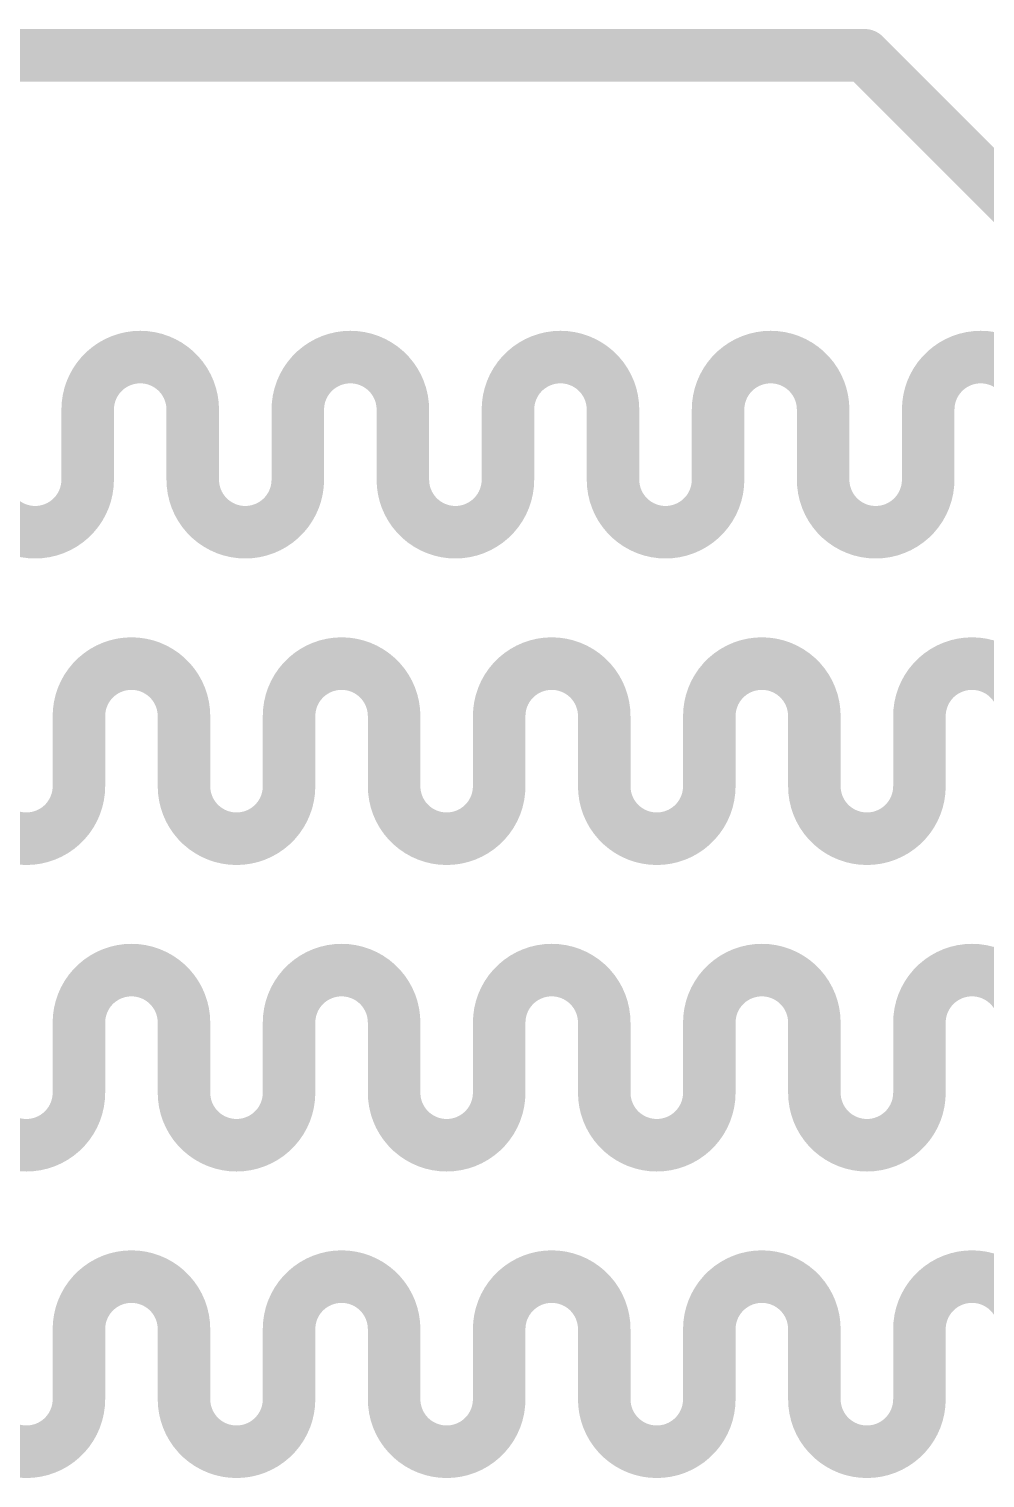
# Model space of a CAD drawing. Header units: millimetres. Extents: x 80 to 220, y 44 to 120.
# Drawn here: x 102.067 to 104.841, y 69.642 to 73.844 of the extents above; entities that cross this region are included whole.
import ezdxf

# ---------------------------------------------------------------- set-up
doc = ezdxf.new("R2010")
doc.units = ezdxf.units.MM
doc.layers.add('TopLayer', color=1, linetype='Continuous')

msp = doc.modelspace()

# ---------------------------------------------------------------- linework, layer by layer
at = {"layer": 'TopLayer', "const_width": 0.1524}
for points in [[(96.497, 73.7682), (104.4907, 73.7682)], [(104.4907, 73.7682), (104.9293, 73.3296)], [(102.2374, 72.6388), (102.2374, 72.7404)], [(102.5422, 72.6388), (102.5422, 72.7404)], [(102.847, 72.6388), (102.847, 72.7404)], [(103.1518, 72.6388), (103.1518, 72.7404)], [(103.4566, 72.6388), (103.4566, 72.7404)], [(103.7614, 72.6388), (103.7614, 72.7404)], [(104.0662, 72.6388), (104.0662, 72.7404)], [(104.371, 72.6388), (104.371, 72.7404)], [(104.6758, 72.6388), (104.6758, 72.7404)], [(102.2374, 72.5372), (102.2374, 72.6388)], [(102.5422, 72.5372), (102.5422, 72.6388)], [(102.847, 72.5372), (102.847, 72.6388)], [(103.1518, 72.5372), (103.1518, 72.6388)], [(103.4566, 72.5372), (103.4566, 72.6388)], [(103.7614, 72.5372), (103.7614, 72.6388)], [(104.0662, 72.5372), (104.0662, 72.6388)], [(104.371, 72.5372), (104.371, 72.6388)], [(104.6758, 72.5372), (104.6758, 72.6388)], [(102.212, 71.7498), (102.212, 71.8514)], [(102.5168, 71.7498), (102.5168, 71.8514)], [(102.8216, 71.7498), (102.8216, 71.8514)], [(103.1264, 71.7498), (103.1264, 71.8514)], [(103.4312, 71.7498), (103.4312, 71.8514)], [(103.736, 71.7498), (103.736, 71.8514)], [(104.0408, 71.7498), (104.0408, 71.8514)], [(104.3456, 71.7498), (104.3456, 71.8514)], [(104.6504, 71.7498), (104.6504, 71.8514)], [(102.212, 71.6482), (102.212, 71.7498)], [(102.5168, 71.6482), (102.5168, 71.7498)], [(102.8216, 71.6482), (102.8216, 71.7498)], [(103.1264, 71.6482), (103.1264, 71.7498)], [(103.4312, 71.6482), (103.4312, 71.7498)], [(103.736, 71.6482), (103.736, 71.7498)], [(104.0408, 71.6482), (104.0408, 71.7498)], [(104.3456, 71.6482), (104.3456, 71.7498)], [(104.6504, 71.6482), (104.6504, 71.7498)], [(102.212, 70.8608), (102.212, 70.9624)], [(102.5168, 70.8608), (102.5168, 70.9624)], [(102.8216, 70.8608), (102.8216, 70.9624)], [(103.1264, 70.8608), (103.1264, 70.9624)], [(103.4312, 70.8608), (103.4312, 70.9624)], [(103.736, 70.8608), (103.736, 70.9624)], [(104.0408, 70.8608), (104.0408, 70.9624)], [(104.3456, 70.8608), (104.3456, 70.9624)], [(104.6504, 70.8608), (104.6504, 70.9624)], [(102.212, 70.7592), (102.212, 70.8608)], [(102.5168, 70.7592), (102.5168, 70.8608)], [(102.8216, 70.7592), (102.8216, 70.8608)], [(103.1264, 70.7592), (103.1264, 70.8608)], [(103.4312, 70.7592), (103.4312, 70.8608)], [(103.736, 70.7592), (103.736, 70.8608)], [(104.0408, 70.7592), (104.0408, 70.8608)], [(104.3456, 70.7592), (104.3456, 70.8608)], [(104.6504, 70.7592), (104.6504, 70.8608)], [(102.212, 69.9718), (102.212, 70.0734)], [(102.5168, 69.9718), (102.5168, 70.0734)], [(102.8216, 69.9718), (102.8216, 70.0734)], [(103.1264, 69.9718), (103.1264, 70.0734)], [(103.4312, 69.9718), (103.4312, 70.0734)], [(103.736, 69.9718), (103.736, 70.0734)], [(104.0408, 69.9718), (104.0408, 70.0734)], [(104.3456, 69.9718), (104.3456, 70.0734)], [(104.6504, 69.9718), (104.6504, 70.0734)], [(102.212, 69.8702), (102.212, 69.9718)], [(102.5168, 69.8702), (102.5168, 69.9718)], [(102.8216, 69.8702), (102.8216, 69.9718)], [(103.1264, 69.8702), (103.1264, 69.9718)], [(103.4312, 69.8702), (103.4312, 69.9718)], [(103.736, 69.8702), (103.736, 69.9718)], [(104.0408, 69.8702), (104.0408, 69.9718)], [(104.3456, 69.8702), (104.3456, 69.9718)], [(104.6504, 69.8702), (104.6504, 69.9718)]]:
    msp.add_lwpolyline(points, dxfattribs=at)
at = {"layer": 'TopLayer', "const_width": 0.0762}
for points in [[(104.4526, 73.7682, 1), (104.5288, 73.7682, 1)], [(104.4526, 73.7682, 1), (104.5288, 73.7682, 1)], [(102.3517, 72.8928, 1), (102.4279, 72.8928, 1)], [(102.3517, 72.8928, 1), (102.4279, 72.8928, 1)], [(102.9613, 72.8928, 1), (103.0375, 72.8928, 1)], [(102.9613, 72.8928, 1), (103.0375, 72.8928, 1)], [(103.5709, 72.8928, 1), (103.6471, 72.8928, 1)], [(103.5709, 72.8928, 1), (103.6471, 72.8928, 1)], [(104.1805, 72.8928, 1), (104.2567, 72.8928, 1)], [(104.1805, 72.8928, 1), (104.2567, 72.8928, 1)], [(104.7901, 72.8928, 1), (104.8663, 72.8928, 1)], [(104.7901, 72.8928, 1), (104.8663, 72.8928, 1)], [(102.1993, 72.7404, 1), (102.2755, 72.7404, 1)], [(102.1993, 72.7404, 1), (102.2755, 72.7404, 1)], [(102.5041, 72.7404, 1), (102.5803, 72.7404, 1)], [(102.5041, 72.7404, 1), (102.5803, 72.7404, 1)], [(102.8089, 72.7404, 1), (102.8851, 72.7404, 1)], [(102.8089, 72.7404, 1), (102.8851, 72.7404, 1)], [(103.1137, 72.7404, 1), (103.1899, 72.7404, 1)], [(103.1137, 72.7404, 1), (103.1899, 72.7404, 1)], [(103.4185, 72.7404, 1), (103.4947, 72.7404, 1)], [(103.4185, 72.7404, 1), (103.4947, 72.7404, 1)], [(103.7233, 72.7404, 1), (103.7995, 72.7404, 1)], [(103.7233, 72.7404, 1), (103.7995, 72.7404, 1)], [(104.0281, 72.7404, 1), (104.1043, 72.7404, 1)], [(104.0281, 72.7404, 1), (104.1043, 72.7404, 1)], [(104.3329, 72.7404, 1), (104.4091, 72.7404, 1)], [(104.3329, 72.7404, 1), (104.4091, 72.7404, 1)], [(104.6377, 72.7404, 1), (104.7139, 72.7404, 1)], [(104.6377, 72.7404, 1), (104.7139, 72.7404, 1)], [(102.1993, 72.6388, 1), (102.2755, 72.6388, 1)], [(102.1993, 72.6388, 1), (102.2755, 72.6388, 1)], [(102.5041, 72.6388, 1), (102.5803, 72.6388, 1)], [(102.5041, 72.6388, 1), (102.5803, 72.6388, 1)], [(102.8089, 72.6388, 1), (102.8851, 72.6388, 1)], [(102.8089, 72.6388, 1), (102.8851, 72.6388, 1)], [(103.1137, 72.6388, 1), (103.1899, 72.6388, 1)], [(103.1137, 72.6388, 1), (103.1899, 72.6388, 1)], [(103.4185, 72.6388, 1), (103.4947, 72.6388, 1)], [(103.4185, 72.6388, 1), (103.4947, 72.6388, 1)], [(103.7233, 72.6388, 1), (103.7995, 72.6388, 1)], [(103.7233, 72.6388, 1), (103.7995, 72.6388, 1)], [(104.0281, 72.6388, 1), (104.1043, 72.6388, 1)], [(104.0281, 72.6388, 1), (104.1043, 72.6388, 1)], [(104.3329, 72.6388, 1), (104.4091, 72.6388, 1)], [(104.3329, 72.6388, 1), (104.4091, 72.6388, 1)], [(104.6377, 72.6388, 1), (104.7139, 72.6388, 1)], [(104.6377, 72.6388, 1), (104.7139, 72.6388, 1)], [(102.1993, 72.5372, 1), (102.2755, 72.5372, 1)], [(102.1993, 72.5372, 1), (102.2755, 72.5372, 1)], [(102.5041, 72.5372, 1), (102.5803, 72.5372, 1)], [(102.5041, 72.5372, 1), (102.5803, 72.5372, 1)], [(102.8089, 72.5372, 1), (102.8851, 72.5372, 1)], [(102.8089, 72.5372, 1), (102.8851, 72.5372, 1)], [(103.1137, 72.5372, 1), (103.1899, 72.5372, 1)], [(103.1137, 72.5372, 1), (103.1899, 72.5372, 1)], [(103.4185, 72.5372, 1), (103.4947, 72.5372, 1)], [(103.4185, 72.5372, 1), (103.4947, 72.5372, 1)], [(103.7233, 72.5372, 1), (103.7995, 72.5372, 1)], [(103.7233, 72.5372, 1), (103.7995, 72.5372, 1)], [(104.0281, 72.5372, 1), (104.1043, 72.5372, 1)], [(104.0281, 72.5372, 1), (104.1043, 72.5372, 1)], [(104.3329, 72.5372, 1), (104.4091, 72.5372, 1)], [(104.3329, 72.5372, 1), (104.4091, 72.5372, 1)], [(104.6377, 72.5372, 1), (104.7139, 72.5372, 1)], [(104.6377, 72.5372, 1), (104.7139, 72.5372, 1)], [(102.0469, 72.3848, 1), (102.1231, 72.3848, 1)], [(102.0469, 72.3848, 1), (102.1231, 72.3848, 1)], [(102.6565, 72.3848, 1), (102.7327, 72.3848, 1)], [(102.6565, 72.3848, 1), (102.7327, 72.3848, 1)], [(103.2661, 72.3848, 1), (103.3423, 72.3848, 1)], [(103.2661, 72.3848, 1), (103.3423, 72.3848, 1)], [(103.8757, 72.3848, 1), (103.9519, 72.3848, 1)], [(103.8757, 72.3848, 1), (103.9519, 72.3848, 1)], [(104.4853, 72.3848, 1), (104.5615, 72.3848, 1)], [(104.4853, 72.3848, 1), (104.5615, 72.3848, 1)], [(102.3263, 72.0038, 1), (102.4025, 72.0038, 1)], [(102.3263, 72.0038, 1), (102.4025, 72.0038, 1)], [(102.9359, 72.0038, 1), (103.0121, 72.0038, 1)], [(102.9359, 72.0038, 1), (103.0121, 72.0038, 1)], [(103.5455, 72.0038, 1), (103.6217, 72.0038, 1)], [(103.5455, 72.0038, 1), (103.6217, 72.0038, 1)], [(104.1551, 72.0038, 1), (104.2313, 72.0038, 1)], [(104.1551, 72.0038, 1), (104.2313, 72.0038, 1)], [(104.7647, 72.0038, 1), (104.8409, 72.0038, 1)], [(104.7647, 72.0038, 1), (104.8409, 72.0038, 1)], [(102.1739, 71.8514, 1), (102.2501, 71.8514, 1)], [(102.1739, 71.8514, 1), (102.2501, 71.8514, 1)], [(102.4787, 71.8514, 1), (102.5549, 71.8514, 1)], [(102.4787, 71.8514, 1), (102.5549, 71.8514, 1)], [(102.7835, 71.8514, 1), (102.8597, 71.8514, 1)], [(102.7835, 71.8514, 1), (102.8597, 71.8514, 1)], [(103.0883, 71.8514, 1), (103.1645, 71.8514, 1)], [(103.0883, 71.8514, 1), (103.1645, 71.8514, 1)], [(103.3931, 71.8514, 1), (103.4693, 71.8514, 1)], [(103.3931, 71.8514, 1), (103.4693, 71.8514, 1)], [(103.6979, 71.8514, 1), (103.7741, 71.8514, 1)], [(103.6979, 71.8514, 1), (103.7741, 71.8514, 1)], [(104.0027, 71.8514, 1), (104.0789, 71.8514, 1)], [(104.0027, 71.8514, 1), (104.0789, 71.8514, 1)], [(104.3075, 71.8514, 1), (104.3837, 71.8514, 1)], [(104.3075, 71.8514, 1), (104.3837, 71.8514, 1)], [(104.6123, 71.8514, 1), (104.6885, 71.8514, 1)], [(104.6123, 71.8514, 1), (104.6885, 71.8514, 1)], [(102.1739, 71.7498, 1), (102.2501, 71.7498, 1)], [(102.1739, 71.7498, 1), (102.2501, 71.7498, 1)], [(102.4787, 71.7498, 1), (102.5549, 71.7498, 1)], [(102.4787, 71.7498, 1), (102.5549, 71.7498, 1)], [(102.7835, 71.7498, 1), (102.8597, 71.7498, 1)], [(102.7835, 71.7498, 1), (102.8597, 71.7498, 1)], [(103.0883, 71.7498, 1), (103.1645, 71.7498, 1)], [(103.0883, 71.7498, 1), (103.1645, 71.7498, 1)], [(103.3931, 71.7498, 1), (103.4693, 71.7498, 1)], [(103.3931, 71.7498, 1), (103.4693, 71.7498, 1)], [(103.6979, 71.7498, 1), (103.7741, 71.7498, 1)], [(103.6979, 71.7498, 1), (103.7741, 71.7498, 1)], [(104.0027, 71.7498, 1), (104.0789, 71.7498, 1)], [(104.0027, 71.7498, 1), (104.0789, 71.7498, 1)], [(104.3075, 71.7498, 1), (104.3837, 71.7498, 1)], [(104.3075, 71.7498, 1), (104.3837, 71.7498, 1)], [(104.6123, 71.7498, 1), (104.6885, 71.7498, 1)], [(104.6123, 71.7498, 1), (104.6885, 71.7498, 1)], [(102.1739, 71.6482, 1), (102.2501, 71.6482, 1)], [(102.1739, 71.6482, 1), (102.2501, 71.6482, 1)], [(102.4787, 71.6482, 1), (102.5549, 71.6482, 1)], [(102.4787, 71.6482, 1), (102.5549, 71.6482, 1)], [(102.7835, 71.6482, 1), (102.8597, 71.6482, 1)], [(102.7835, 71.6482, 1), (102.8597, 71.6482, 1)], [(103.0883, 71.6482, 1), (103.1645, 71.6482, 1)], [(103.0883, 71.6482, 1), (103.1645, 71.6482, 1)], [(103.3931, 71.6482, 1), (103.4693, 71.6482, 1)], [(103.3931, 71.6482, 1), (103.4693, 71.6482, 1)], [(103.6979, 71.6482, 1), (103.7741, 71.6482, 1)], [(103.6979, 71.6482, 1), (103.7741, 71.6482, 1)], [(104.0027, 71.6482, 1), (104.0789, 71.6482, 1)], [(104.0027, 71.6482, 1), (104.0789, 71.6482, 1)], [(104.3075, 71.6482, 1), (104.3837, 71.6482, 1)], [(104.3075, 71.6482, 1), (104.3837, 71.6482, 1)], [(104.6123, 71.6482, 1), (104.6885, 71.6482, 1)], [(104.6123, 71.6482, 1), (104.6885, 71.6482, 1)], [(102.0215, 71.4958, 1), (102.0977, 71.4958, 1)], [(102.0215, 71.4958, 1), (102.0977, 71.4958, 1)], [(102.6311, 71.4958, 1), (102.7073, 71.4958, 1)], [(102.6311, 71.4958, 1), (102.7073, 71.4958, 1)], [(103.2407, 71.4958, 1), (103.3169, 71.4958, 1)], [(103.2407, 71.4958, 1), (103.3169, 71.4958, 1)], [(103.8503, 71.4958, 1), (103.9265, 71.4958, 1)], [(103.8503, 71.4958, 1), (103.9265, 71.4958, 1)], [(104.4599, 71.4958, 1), (104.5361, 71.4958, 1)], [(104.4599, 71.4958, 1), (104.5361, 71.4958, 1)], [(102.3263, 71.1148, 1), (102.4025, 71.1148, 1)], [(102.3263, 71.1148, 1), (102.4025, 71.1148, 1)], [(102.9359, 71.1148, 1), (103.0121, 71.1148, 1)], [(102.9359, 71.1148, 1), (103.0121, 71.1148, 1)], [(103.5455, 71.1148, 1), (103.6217, 71.1148, 1)], [(103.5455, 71.1148, 1), (103.6217, 71.1148, 1)], [(104.1551, 71.1148, 1), (104.2313, 71.1148, 1)], [(104.1551, 71.1148, 1), (104.2313, 71.1148, 1)], [(104.7647, 71.1148, 1), (104.8409, 71.1148, 1)], [(104.7647, 71.1148, 1), (104.8409, 71.1148, 1)], [(102.1739, 70.9624, 1), (102.2501, 70.9624, 1)], [(102.1739, 70.9624, 1), (102.2501, 70.9624, 1)], [(102.4787, 70.9624, 1), (102.5549, 70.9624, 1)], [(102.4787, 70.9624, 1), (102.5549, 70.9624, 1)], [(102.7835, 70.9624, 1), (102.8597, 70.9624, 1)], [(102.7835, 70.9624, 1), (102.8597, 70.9624, 1)], [(103.0883, 70.9624, 1), (103.1645, 70.9624, 1)], [(103.0883, 70.9624, 1), (103.1645, 70.9624, 1)], [(103.3931, 70.9624, 1), (103.4693, 70.9624, 1)], [(103.3931, 70.9624, 1), (103.4693, 70.9624, 1)], [(103.6979, 70.9624, 1), (103.7741, 70.9624, 1)], [(103.6979, 70.9624, 1), (103.7741, 70.9624, 1)], [(104.0027, 70.9624, 1), (104.0789, 70.9624, 1)], [(104.0027, 70.9624, 1), (104.0789, 70.9624, 1)], [(104.3075, 70.9624, 1), (104.3837, 70.9624, 1)], [(104.3075, 70.9624, 1), (104.3837, 70.9624, 1)], [(104.6123, 70.9624, 1), (104.6885, 70.9624, 1)], [(104.6123, 70.9624, 1), (104.6885, 70.9624, 1)], [(102.1739, 70.8608, 1), (102.2501, 70.8608, 1)], [(102.1739, 70.8608, 1), (102.2501, 70.8608, 1)], [(102.4787, 70.8608, 1), (102.5549, 70.8608, 1)], [(102.4787, 70.8608, 1), (102.5549, 70.8608, 1)], [(102.7835, 70.8608, 1), (102.8597, 70.8608, 1)], [(102.7835, 70.8608, 1), (102.8597, 70.8608, 1)], [(103.0883, 70.8608, 1), (103.1645, 70.8608, 1)], [(103.0883, 70.8608, 1), (103.1645, 70.8608, 1)], [(103.3931, 70.8608, 1), (103.4693, 70.8608, 1)], [(103.3931, 70.8608, 1), (103.4693, 70.8608, 1)], [(103.6979, 70.8608, 1), (103.7741, 70.8608, 1)], [(103.6979, 70.8608, 1), (103.7741, 70.8608, 1)], [(104.0027, 70.8608, 1), (104.0789, 70.8608, 1)], [(104.0027, 70.8608, 1), (104.0789, 70.8608, 1)], [(104.3075, 70.8608, 1), (104.3837, 70.8608, 1)], [(104.3075, 70.8608, 1), (104.3837, 70.8608, 1)], [(104.6123, 70.8608, 1), (104.6885, 70.8608, 1)], [(104.6123, 70.8608, 1), (104.6885, 70.8608, 1)], [(102.1739, 70.7592, 1), (102.2501, 70.7592, 1)], [(102.1739, 70.7592, 1), (102.2501, 70.7592, 1)], [(102.4787, 70.7592, 1), (102.5549, 70.7592, 1)], [(102.4787, 70.7592, 1), (102.5549, 70.7592, 1)], [(102.7835, 70.7592, 1), (102.8597, 70.7592, 1)], [(102.7835, 70.7592, 1), (102.8597, 70.7592, 1)], [(103.0883, 70.7592, 1), (103.1645, 70.7592, 1)], [(103.0883, 70.7592, 1), (103.1645, 70.7592, 1)], [(103.3931, 70.7592, 1), (103.4693, 70.7592, 1)], [(103.3931, 70.7592, 1), (103.4693, 70.7592, 1)], [(103.6979, 70.7592, 1), (103.7741, 70.7592, 1)], [(103.6979, 70.7592, 1), (103.7741, 70.7592, 1)], [(104.0027, 70.7592, 1), (104.0789, 70.7592, 1)], [(104.0027, 70.7592, 1), (104.0789, 70.7592, 1)], [(104.3075, 70.7592, 1), (104.3837, 70.7592, 1)], [(104.3075, 70.7592, 1), (104.3837, 70.7592, 1)], [(104.6123, 70.7592, 1), (104.6885, 70.7592, 1)], [(104.6123, 70.7592, 1), (104.6885, 70.7592, 1)], [(102.0215, 70.6068, 1), (102.0977, 70.6068, 1)], [(102.0215, 70.6068, 1), (102.0977, 70.6068, 1)], [(102.6311, 70.6068, 1), (102.7073, 70.6068, 1)], [(102.6311, 70.6068, 1), (102.7073, 70.6068, 1)], [(103.2407, 70.6068, 1), (103.3169, 70.6068, 1)], [(103.2407, 70.6068, 1), (103.3169, 70.6068, 1)], [(103.8503, 70.6068, 1), (103.9265, 70.6068, 1)], [(103.8503, 70.6068, 1), (103.9265, 70.6068, 1)], [(104.4599, 70.6068, 1), (104.5361, 70.6068, 1)], [(104.4599, 70.6068, 1), (104.5361, 70.6068, 1)], [(102.3263, 70.2258, 1), (102.4025, 70.2258, 1)], [(102.3263, 70.2258, 1), (102.4025, 70.2258, 1)], [(102.9359, 70.2258, 1), (103.0121, 70.2258, 1)], [(102.9359, 70.2258, 1), (103.0121, 70.2258, 1)], [(103.5455, 70.2258, 1), (103.6217, 70.2258, 1)], [(103.5455, 70.2258, 1), (103.6217, 70.2258, 1)], [(104.1551, 70.2258, 1), (104.2313, 70.2258, 1)], [(104.1551, 70.2258, 1), (104.2313, 70.2258, 1)], [(104.7647, 70.2258, 1), (104.8409, 70.2258, 1)], [(104.7647, 70.2258, 1), (104.8409, 70.2258, 1)], [(102.1739, 70.0734, 1), (102.2501, 70.0734, 1)], [(102.1739, 70.0734, 1), (102.2501, 70.0734, 1)], [(102.4787, 70.0734, 1), (102.5549, 70.0734, 1)], [(102.4787, 70.0734, 1), (102.5549, 70.0734, 1)], [(102.7835, 70.0734, 1), (102.8597, 70.0734, 1)], [(102.7835, 70.0734, 1), (102.8597, 70.0734, 1)], [(103.0883, 70.0734, 1), (103.1645, 70.0734, 1)], [(103.0883, 70.0734, 1), (103.1645, 70.0734, 1)], [(103.3931, 70.0734, 1), (103.4693, 70.0734, 1)], [(103.3931, 70.0734, 1), (103.4693, 70.0734, 1)], [(103.6979, 70.0734, 1), (103.7741, 70.0734, 1)], [(103.6979, 70.0734, 1), (103.7741, 70.0734, 1)], [(104.0027, 70.0734, 1), (104.0789, 70.0734, 1)], [(104.0027, 70.0734, 1), (104.0789, 70.0734, 1)], [(104.3075, 70.0734, 1), (104.3837, 70.0734, 1)], [(104.3075, 70.0734, 1), (104.3837, 70.0734, 1)], [(104.6123, 70.0734, 1), (104.6885, 70.0734, 1)], [(104.6123, 70.0734, 1), (104.6885, 70.0734, 1)], [(102.1739, 69.9718, 1), (102.2501, 69.9718, 1)], [(102.1739, 69.9718, 1), (102.2501, 69.9718, 1)], [(102.4787, 69.9718, 1), (102.5549, 69.9718, 1)], [(102.4787, 69.9718, 1), (102.5549, 69.9718, 1)], [(102.7835, 69.9718, 1), (102.8597, 69.9718, 1)], [(102.7835, 69.9718, 1), (102.8597, 69.9718, 1)], [(103.0883, 69.9718, 1), (103.1645, 69.9718, 1)], [(103.0883, 69.9718, 1), (103.1645, 69.9718, 1)], [(103.3931, 69.9718, 1), (103.4693, 69.9718, 1)], [(103.3931, 69.9718, 1), (103.4693, 69.9718, 1)], [(103.6979, 69.9718, 1), (103.7741, 69.9718, 1)], [(103.6979, 69.9718, 1), (103.7741, 69.9718, 1)], [(104.0027, 69.9718, 1), (104.0789, 69.9718, 1)], [(104.0027, 69.9718, 1), (104.0789, 69.9718, 1)], [(104.3075, 69.9718, 1), (104.3837, 69.9718, 1)], [(104.3075, 69.9718, 1), (104.3837, 69.9718, 1)], [(104.6123, 69.9718, 1), (104.6885, 69.9718, 1)], [(104.6123, 69.9718, 1), (104.6885, 69.9718, 1)], [(102.1739, 69.8702, 1), (102.2501, 69.8702, 1)], [(102.1739, 69.8702, 1), (102.2501, 69.8702, 1)], [(102.4787, 69.8702, 1), (102.5549, 69.8702, 1)], [(102.4787, 69.8702, 1), (102.5549, 69.8702, 1)], [(102.7835, 69.8702, 1), (102.8597, 69.8702, 1)], [(102.7835, 69.8702, 1), (102.8597, 69.8702, 1)], [(103.0883, 69.8702, 1), (103.1645, 69.8702, 1)], [(103.0883, 69.8702, 1), (103.1645, 69.8702, 1)], [(103.3931, 69.8702, 1), (103.4693, 69.8702, 1)], [(103.3931, 69.8702, 1), (103.4693, 69.8702, 1)], [(103.6979, 69.8702, 1), (103.7741, 69.8702, 1)], [(103.6979, 69.8702, 1), (103.7741, 69.8702, 1)], [(104.0027, 69.8702, 1), (104.0789, 69.8702, 1)], [(104.0027, 69.8702, 1), (104.0789, 69.8702, 1)], [(104.3075, 69.8702, 1), (104.3837, 69.8702, 1)], [(104.3075, 69.8702, 1), (104.3837, 69.8702, 1)], [(104.6123, 69.8702, 1), (104.6885, 69.8702, 1)], [(104.6123, 69.8702, 1), (104.6885, 69.8702, 1)], [(102.0215, 69.7178, 1), (102.0977, 69.7178, 1)], [(102.0215, 69.7178, 1), (102.0977, 69.7178, 1)], [(102.6311, 69.7178, 1), (102.7073, 69.7178, 1)], [(102.6311, 69.7178, 1), (102.7073, 69.7178, 1)], [(103.2407, 69.7178, 1), (103.3169, 69.7178, 1)], [(103.2407, 69.7178, 1), (103.3169, 69.7178, 1)], [(103.8503, 69.7178, 1), (103.9265, 69.7178, 1)], [(103.8503, 69.7178, 1), (103.9265, 69.7178, 1)], [(104.4599, 69.7178, 1), (104.5361, 69.7178, 1)], [(104.4599, 69.7178, 1), (104.5361, 69.7178, 1)]]:
    msp.add_lwpolyline(points, format="xyb", close=True, dxfattribs=at)
at = {"layer": 'TopLayer', "const_width": 0.1524}
for points in [[(102.2374, 72.7404, -0.414214), (102.3898, 72.8928)], [(102.3898, 72.8928, -0.414214), (102.5422, 72.7404)], [(102.847, 72.7404, -0.414214), (102.9994, 72.8928)], [(102.9994, 72.8928, -0.414214), (103.1518, 72.7404)], [(103.4566, 72.7404, -0.414214), (103.609, 72.8928)], [(103.609, 72.8928, -0.414214), (103.7614, 72.7404)], [(104.0662, 72.7404, -0.414214), (104.2186, 72.8928)], [(104.2186, 72.8928, -0.414214), (104.371, 72.7404)], [(104.6758, 72.7404, -0.414214), (104.8282, 72.8928)], [(104.8282, 72.8928, -0.414214), (104.9806, 72.7404)], [(102.085, 72.3848, -0.414214), (101.9326, 72.5372)], [(102.2374, 72.5372, -0.414214), (102.085, 72.3848)], [(102.6946, 72.3848, -0.414214), (102.5422, 72.5372)], [(102.847, 72.5372, -0.414214), (102.6946, 72.3848)], [(103.3042, 72.3848, -0.414214), (103.1518, 72.5372)], [(103.4566, 72.5372, -0.414214), (103.3042, 72.3848)], [(103.9138, 72.3848, -0.414214), (103.7614, 72.5372)], [(104.0662, 72.5372, -0.414214), (103.9138, 72.3848)], [(104.5234, 72.3848, -0.414214), (104.371, 72.5372)], [(104.6758, 72.5372, -0.414214), (104.5234, 72.3848)], [(102.212, 71.8514, -0.414214), (102.3644, 72.0038)], [(102.3644, 72.0038, -0.414214), (102.5168, 71.8514)], [(102.8216, 71.8514, -0.414214), (102.974, 72.0038)], [(102.974, 72.0038, -0.414214), (103.1264, 71.8514)], [(103.4312, 71.8514, -0.414214), (103.5836, 72.0038)], [(103.5836, 72.0038, -0.414214), (103.736, 71.8514)], [(104.0408, 71.8514, -0.414214), (104.1932, 72.0038)], [(104.1932, 72.0038, -0.414214), (104.3456, 71.8514)], [(104.6504, 71.8514, -0.414214), (104.8028, 72.0038)], [(104.8028, 72.0038, -0.414214), (104.9552, 71.8514)], [(102.0596, 71.4958, -0.414214), (101.9072, 71.6482)], [(102.212, 71.6482, -0.414214), (102.0596, 71.4958)], [(102.6692, 71.4958, -0.414214), (102.5168, 71.6482)], [(102.8216, 71.6482, -0.414214), (102.6692, 71.4958)], [(103.2788, 71.4958, -0.414214), (103.1264, 71.6482)], [(103.4312, 71.6482, -0.414214), (103.2788, 71.4958)], [(103.8884, 71.4958, -0.414214), (103.736, 71.6482)], [(104.0408, 71.6482, -0.414214), (103.8884, 71.4958)], [(104.498, 71.4958, -0.414214), (104.3456, 71.6482)], [(104.6504, 71.6482, -0.414214), (104.498, 71.4958)], [(102.212, 70.9624, -0.414214), (102.3644, 71.1148)], [(102.3644, 71.1148, -0.414214), (102.5168, 70.9624)], [(102.8216, 70.9624, -0.414214), (102.974, 71.1148)], [(102.974, 71.1148, -0.414214), (103.1264, 70.9624)], [(103.4312, 70.9624, -0.414214), (103.5836, 71.1148)], [(103.5836, 71.1148, -0.414214), (103.736, 70.9624)], [(104.0408, 70.9624, -0.414214), (104.1932, 71.1148)], [(104.1932, 71.1148, -0.414214), (104.3456, 70.9624)], [(104.6504, 70.9624, -0.414214), (104.8028, 71.1148)], [(104.8028, 71.1148, -0.414214), (104.9552, 70.9624)], [(102.0596, 70.6068, -0.414214), (101.9072, 70.7592)], [(102.212, 70.7592, -0.414214), (102.0596, 70.6068)], [(102.6692, 70.6068, -0.414214), (102.5168, 70.7592)], [(102.8216, 70.7592, -0.414214), (102.6692, 70.6068)], [(103.2788, 70.6068, -0.414214), (103.1264, 70.7592)], [(103.4312, 70.7592, -0.414214), (103.2788, 70.6068)], [(103.8884, 70.6068, -0.414214), (103.736, 70.7592)], [(104.0408, 70.7592, -0.414214), (103.8884, 70.6068)], [(104.498, 70.6068, -0.414214), (104.3456, 70.7592)], [(104.6504, 70.7592, -0.414214), (104.498, 70.6068)], [(102.212, 70.0734, -0.414214), (102.3644, 70.2258)], [(102.3644, 70.2258, -0.414214), (102.5168, 70.0734)], [(102.8216, 70.0734, -0.414214), (102.974, 70.2258)], [(102.974, 70.2258, -0.414214), (103.1264, 70.0734)], [(103.4312, 70.0734, -0.414214), (103.5836, 70.2258)], [(103.5836, 70.2258, -0.414214), (103.736, 70.0734)], [(104.0408, 70.0734, -0.414214), (104.1932, 70.2258)], [(104.1932, 70.2258, -0.414214), (104.3456, 70.0734)], [(104.6504, 70.0734, -0.414214), (104.8028, 70.2258)], [(104.8028, 70.2258, -0.414214), (104.9552, 70.0734)], [(102.0596, 69.7178, -0.414214), (101.9072, 69.8702)], [(102.212, 69.8702, -0.414214), (102.0596, 69.7178)], [(102.6692, 69.7178, -0.414214), (102.5168, 69.8702)], [(102.8216, 69.8702, -0.414214), (102.6692, 69.7178)], [(103.2788, 69.7178, -0.414214), (103.1264, 69.8702)], [(103.4312, 69.8702, -0.414214), (103.2788, 69.7178)], [(103.8884, 69.7178, -0.414214), (103.736, 69.8702)], [(104.0408, 69.8702, -0.414214), (103.8884, 69.7178)], [(104.498, 69.7178, -0.414214), (104.3456, 69.8702)], [(104.6504, 69.8702, -0.414214), (104.498, 69.7178)]]:
    msp.add_lwpolyline(points, format="xyb", dxfattribs=at)

doc.saveas('drawing.dxf')
